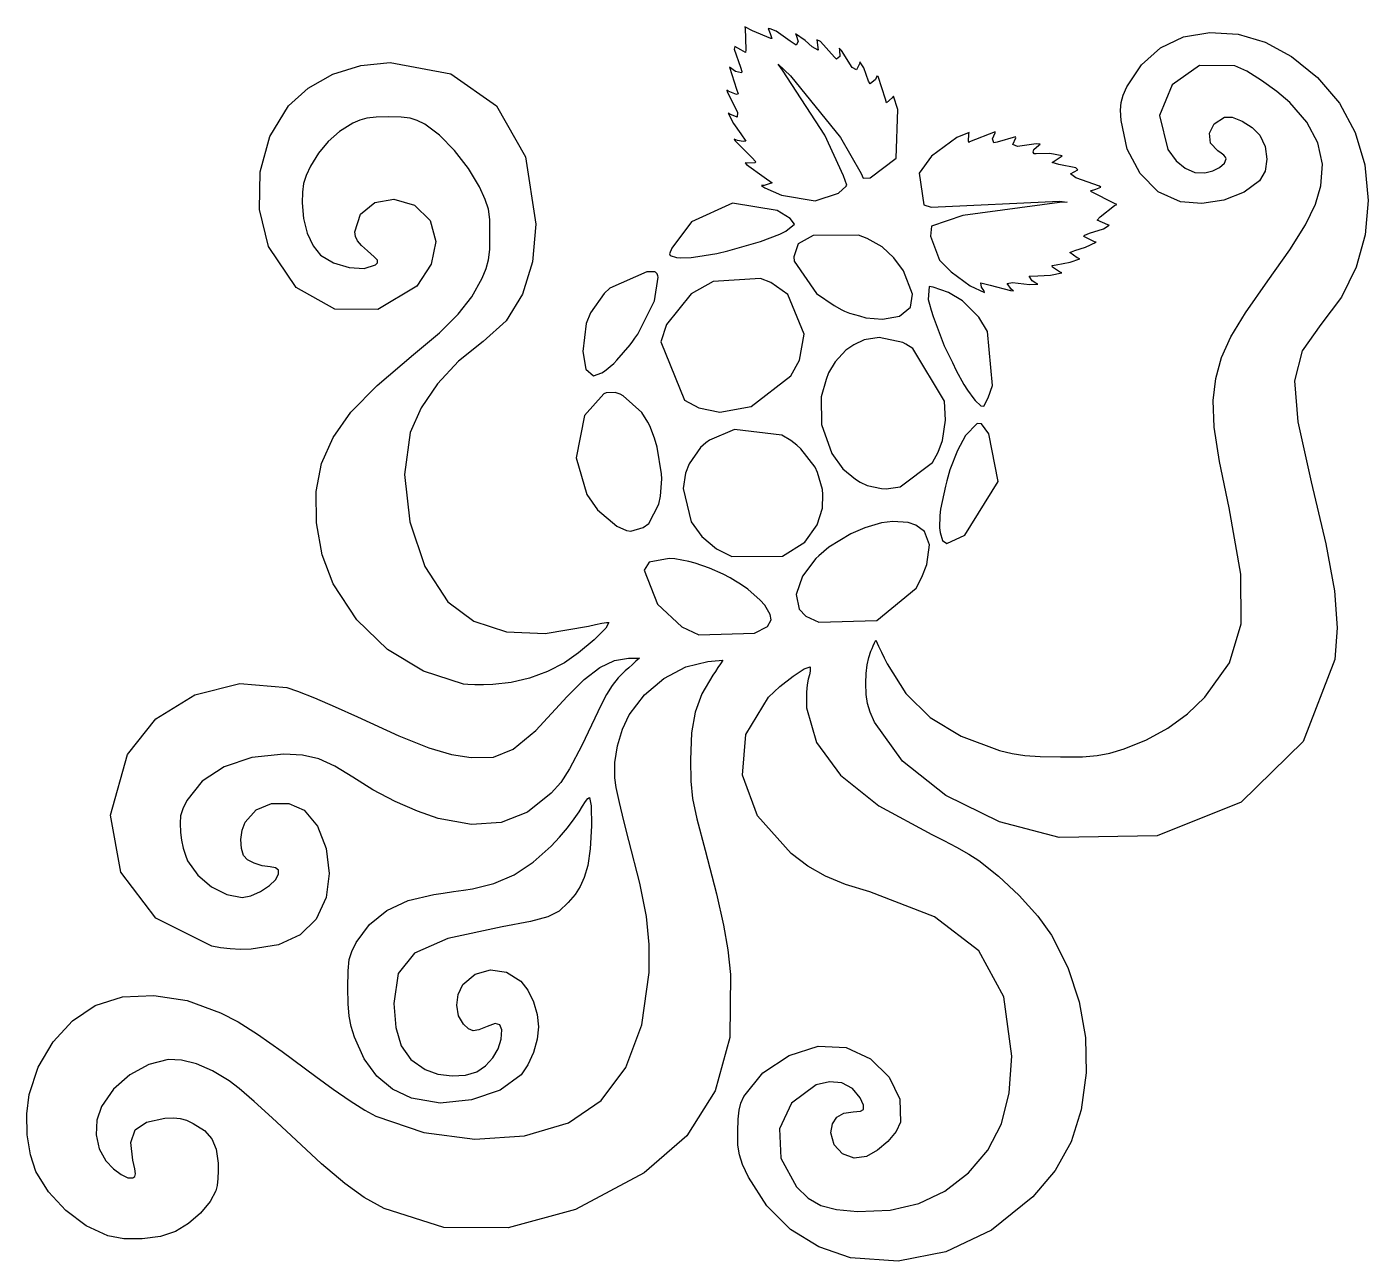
# Model space of a CAD drawing. Extents: x 4 to 365, y 4 to 336.
import ezdxf

# ---------------------------------------------------------------- set-up
doc = ezdxf.new("R2010")
doc.units = 0
doc.layers.add('Layer_1', color=7, linetype='CONTINUOUS')

msp = doc.modelspace()

# ---------------------------------------------------------------- linework, layer by layer
at = {"layer": 'Layer_1', "color": 7}
for points in [[(222.48444, 330.641017), (222.592692, 330.106284), (222.6414, 328.33858), (221.747549, 327.623017), (221.228463, 328.223943), (217.435752, 332.438004), (216.488799, 332.850191), (216.840675, 330.110752), (215.229966, 330.960449), (213.338346, 332.688329), (210.676946, 334.494659), (210.874973, 334.126347), (211.417026, 332.402814), (210.923881, 331.441553), (209.285505, 332.545541), (205.522347, 335.166187), (203.86409, 335.832608), (203.336359, 335.955514), (203.840435, 334.567831), (204.343942, 333.180245), (204.020761, 333.256066), (199.11362, 335.328288), (197.05829, 336.369421), (197.126267, 336.061834), (197.324832, 330.177855), (197.23018, 329.459342), (195.934538, 330.137591), (194.398824, 331.037001), (194.184382, 330.323165), (195.895383, 325.530647), (196.251049, 324.355429), (196.129088, 323.951261), (194.563749, 324.363819), (192.905485, 325.52601), (194.79785, 319.570834), (195.301181, 318.270441), (194.798024, 318.152578), (192.562356, 319.059901), (192.172947, 319.324467), (192.322404, 318.874442), (195.076864, 313.329321), (195.031558, 312.058302), (192.989061, 312.805096), (192.525173, 313.09651), (193.995505, 310.279303), (196.009381, 307.507948), (197.366902, 305.569975), (196.613514, 305.426402), (195.047203, 305.772216), (194.175981, 306.136007), (194.463825, 305.684991), (198.909606, 301.115508), (200.045863, 300.018499), (199.757048, 299.691415), (197.81498, 299.586186), (197.128218, 299.722214), (197.534144, 299.301901), (202.254354, 295.901496), (204.379908, 294.298932), (202.255175, 293.572569), (201.541418, 293.579045), (201.893594, 293.351467), (202.437743, 292.985055), (206.957703, 291.023241), (216.013918, 289.493681), (222.278512, 291.501329), (224.320755, 293.434941), (224.521973, 293.717458), (223.615333, 296.256151), (218.635231, 307.142319), (207.25028, 324.696553), (206.050895, 326.3029), (209.317059, 323.143884), (222.820026, 306.538651), (228.374143, 296.810778), (228.982008, 295.630479), (230.851551, 295.696684), (237.797851, 301.014383), (238.285964, 314.105839), (237.152474, 317.644577), (236.752709, 317.190339), (235.257148, 315.916949), (234.949178, 316.890454), (232.956307, 322.986159), (232.612271, 323.091144), (232.296175, 322.204167), (230.80653, 321.025708), (230.362963, 321.686922), (229.079451, 325.318793), (228.029975, 326.95705), (228.029097, 326.581978), (227.16481, 324.782203), (225.937254, 325.427929), (223.146628, 329.964227)], [(281.756548, 117.902381), (265.679807, 122.165745), (251.209576, 129.280224), (239.568177, 138.482022), (231.977931, 149.007402), (230.804708, 151.709839), (230.104879, 154.021436), (229.767083, 156.450983), (229.679946, 159.507383), (229.763738, 162.147458), (230.01211, 164.466057), (230.423905, 166.454844), (230.997954, 168.1056), (231.327034, 168.848901), (231.656117, 169.592202), (231.985199, 170.335502), (232.314279, 171.078803), (233.085781, 169.491742), (233.857284, 167.90468), (234.628787, 166.317647), (235.400289, 164.730586), (240.416243, 156.702161), (246.983831, 150.24515), (255.31746, 145.194009), (265.63153, 141.383112), (269.077601, 140.520444), (272.492819, 139.995071), (276.602392, 139.730882), (282.131529, 139.651795), (288.003212, 139.701969), (292.024015, 139.978346), (295.383835, 140.630712), (299.272686, 141.809017), (305.303479, 144.231392), (311.024418, 147.413962), (316.292295, 151.265027), (320.963961, 155.692942), (327.613076, 164.959852), (330.788673, 175.502636), (330.694846, 188.906683), (327.535407, 206.757354), (324.935782, 219.2472), (323.551171, 228.522643), (323.275076, 235.634202), (324.001199, 241.632369), (325.52536, 247.288195), (327.983168, 252.82542), (331.953599, 259.328636), (338.015716, 267.882378), (343.932443, 276.264709), (348.096283, 282.994129), (350.785936, 288.571153), (352.280163, 293.496236), (352.679083, 299.389011), (351.402868, 305.115052), (348.459486, 310.652957), (343.856985, 315.981354), (340.354582, 318.979162), (336.263366, 321.941537), (332.275246, 324.403965), (329.082103, 325.901849), (319.553442, 325.927361), (312.202327, 320.714476), (308.768295, 312.43972), (310.991026, 303.278627), (313.269117, 300.278353), (315.69118, 298.240554), (318.265974, 297.159732), (321.002257, 297.030472), (323.116648, 297.553776), (324.96016, 298.477191), (326.262084, 299.622643), (326.751797, 300.812145), (326.572931, 301.231843), (326.089029, 301.767477), (325.374018, 302.350167), (324.501797, 302.91103), (322.503854, 305.030268), (322.213133, 307.675928), (323.507546, 310.217159), (326.265004, 312.023112), (328.360005, 311.980592), (331.071599, 310.943537), (333.77004, 309.231808), (335.82564, 307.165351), (337.26975, 304.113373), (337.73775, 300.71262), (337.232361, 297.464598), (335.756475, 294.870728), (331.588553, 291.780992), (326.143454, 289.668728), (320.174512, 288.734967), (314.435035, 289.180743), (308.461501, 291.894746), (303.535568, 296.823657), (300.055898, 303.420813), (298.421158, 311.139524), (298.300119, 313.917392), (298.464528, 316.017298), (299.001552, 317.93794), (299.998242, 320.178076), (303.934346, 326.17063), (309.083791, 330.689934), (315.282424, 333.628044), (322.366062, 334.877131), (329.949278, 334.411569), (337.275703, 332.240202), (344.389501, 328.344463), (351.334723, 322.705871), (357.257914, 315.804161), (361.536812, 307.922542), (364.132638, 299.155068), (365.006531, 289.595707), (364.205234, 280.276384), (361.810298, 271.574929), (357.835246, 263.526832), (352.293542, 256.167524), (347.210456, 249.041339), (345.162197, 240.993014), (346.018459, 229.933672), (349.648931, 213.77452), (353.634472, 197.092091), (355.911259, 184.399285), (356.64872, 174.422324), (356.016141, 165.88749), (347.461946, 143.783546), (330.771353, 127.473109), (308.138295, 118.373811)], [(121.256549, 159.226413), (110.503956, 162.702567), (100.761372, 168.599083), (92.479912, 176.568917), (86.110679, 186.264992), (83.17362, 194.093206), (81.612581, 202.70503), (81.515013, 211.198677), (82.968338, 218.672306), (86.11431, 225.715436), (90.922141, 232.513852), (97.95865, 239.738683), (107.790653, 248.060976), (114.80478, 253.92702), (119.858854, 258.907209), (123.503162, 263.614365), (126.287994, 268.661395), (127.388514, 271.24886), (128.022245, 273.594557), (128.31224, 276.382403), (128.381547, 280.296283), (128.315727, 284.41148), (127.968114, 287.259335), (127.113452, 289.86086), (125.526475, 293.237008), (122.571561, 298.235055), (118.868343, 303.021128), (114.82043, 307.131959), (110.831417, 310.104283), (108.806431, 311.170734), (106.880318, 311.783329), (104.473534, 312.061124), (101.006538, 312.123487), (97.688395, 312.046668), (95.246649, 311.781912), (93.285774, 311.257871), (91.410242, 310.403339), (87.864599, 308.168447), (84.771215, 305.478028), (82.153222, 302.355638), (80.033749, 298.824832), (78.877712, 296.303046), (78.184953, 294.125102), (77.849124, 291.828331), (77.763858, 288.950032), (78.135976, 284.713739), (79.164913, 280.737326), (80.737401, 277.341846), (82.740172, 274.848406), (86.1873, 272.777868), (90.429369, 271.53377), (94.520027, 271.285739), (97.5129, 272.202973), (98.110667, 272.794054), (98.05318, 273.452655), (97.198889, 274.433244), (95.406253, 275.990287), (93.758805, 277.472693), (92.714179, 278.70891), (92.165658, 279.858728), (92.006521, 281.082019), (93.498684, 285.910384), (97.322865, 289.017808), (102.500606, 289.963757), (108.053447, 288.307616), (112.250458, 284.145789), (113.765683, 278.562983), (112.575779, 272.40188), (108.6574, 266.505137), (98.157098, 260.220671), (86.624938, 260.265742), (76.132857, 266.088472), (68.752789, 277.136787), (66.330085, 287.186202), (66.47743, 297.28182), (69.104347, 306.784573), (74.12038, 315.055389), (79.382327, 319.880183), (86.013238, 323.569814), (93.552568, 325.927729), (101.539769, 326.757373), (117.840762, 323.732098), (130.174228, 315.062447), (137.991399, 301.357786), (140.743508, 283.227449), (139.862313, 273.056343), (137.193401, 264.357184), (132.758084, 257.17765), (126.577687, 251.56542), (119.932279, 246.263641), (114.271027, 240.203254), (109.845729, 233.697969), (106.90818, 227.061468), (105.343245, 215.700917), (106.800695, 203.025402), (110.85389, 190.951087), (117.076192, 181.394107), (124.019972, 176.209228), (132.819888, 173.364803), (143.221226, 172.904683), (154.969268, 174.872721), (156.846285, 175.323373), (158.498161, 175.654176), (159.746301, 175.833609), (160.412114, 175.830775), (159.589913, 174.332409), (156.420482, 171.203471), (152.271405, 167.685987), (148.510267, 165.021931), (143.885083, 162.670082), (139.034602, 160.880343), (134.082343, 159.690246), (129.151823, 159.137348), (126.666306, 159.059679), (124.349207, 159.051175), (122.459593, 159.107868), (121.256527, 159.227206), (121.256527, 159.227206), (121.256527, 159.227206), (121.256527, 159.227235)], [(276.62084, 304.741761), (275.568068, 304.829003), (270.565394, 304.104751), (269.285303, 304.618462), (270.049186, 306.460611), (269.960943, 306.712416), (265.074336, 305.264134), (264.134923, 305.109219), (263.805024, 306.203874), (264.481259, 307.774719), (264.518937, 308.099743), (257.629829, 305.362565), (257.403076, 305.235215), (257.314885, 305.586847), (257.448936, 307.424885), (257.534798, 307.908965), (254.15564, 306.587605), (247.351598, 301.526471), (244.049517, 296.908798), (245.248009, 288.397399), (247.268776, 287.787021), (281.807698, 289.403681), (283.880468, 289.128941), (281.84636, 289.032939), (255.794032, 285.535439), (247.330483, 282.632116), (247.108217, 280.003188), (249.502289, 273.514739), (252.633795, 270.341841), (257.753923, 266.56746), (261.626891, 264.815195), (261.62741, 264.814947), (261.429841, 265.320249), (260.807844, 266.197969), (260.634178, 267.363757), (263.187319, 266.792697), (268.677518, 265.279879), (269.404842, 265.20565), (268.888309, 265.62346), (267.724424, 267.168858), (269.150358, 267.516267), (273.800868, 266.918819), (275.992119, 266.990905), (275.499489, 267.318742), (274.485844, 267.961791), (273.683666, 269.146578), (276.036846, 269.28184), (279.457565, 269.493707), (282.491722, 270.119081), (281.858019, 270.339739), (279.968736, 271.568816), (279.82041, 272.038726), (280.925512, 272.259558), (284.744518, 272.968264), (287.284778, 273.823102), (286.568665, 274.112802), (284.585876, 275.556746), (286.014283, 276.053624), (288.82356, 276.975996), (291.727493, 278.307024), (291.272345, 278.405732), (288.40817, 279.833231), (288.659359, 280.212677), (289.955663, 280.732158), (293.73856, 281.977446), (295.213254, 282.912195), (294.88319, 283.029708), (291.947798, 284.266035), (292.756932, 285.129249), (296.701121, 288.183677), (297.303036, 288.51831), (296.63815, 288.795759), (290.492886, 291.947663), (290.228885, 292.152324), (291.601288, 292.641739), (292.974022, 293.131868), (292.579716, 293.424958), (286.20792, 295.692837), (284.844428, 296.769212), (286.820926, 297.859304), (286.202808, 298.342571), (281.623776, 299.244883), (279.874975, 299.840214), (282.299144, 301.460814), (282.578159, 301.619933), (279.21611, 302.237684), (275.57079, 302.185997), (274.976359, 302.154502), (274.782091, 302.564659), (274.880449, 303.347737), (276.237222, 304.482482)], [(205.744305, 286.877875), (193.736556, 288.811462), (182.668943, 283.781518), (177.382997, 276.75511), (176.717638, 275.188496), (176.906826, 274.771513), (178.618094, 274.190969), (178.618612, 274.190721), (179.790174, 274.110104), (182.622715, 274.251352), (184.399126, 274.436235), (189.512497, 275.297887), (192.436078, 275.966653), (201.238574, 278.483228), (206.48771, 280.518399), (208.088034, 281.346529), (210.399585, 283.206836), (209.251149, 284.742411)], [(230.00797, 279.320366), (227.661842, 280.217435), (215.465594, 280.172805), (211.431779, 277.849503), (210.259769, 274.434478), (210.369713, 273.185311), (216.353728, 264.488537), (221.116159, 261.281458), (223.235345, 260.113812), (223.913638, 259.789808), (225.301567, 259.240296), (227.907692, 258.4533), (229.642193, 257.99555), (234.130326, 257.56836), (238.728688, 258.393048), (241.702431, 260.797303), (242.267547, 264.315616), (239.834785, 270.600847), (237.237686, 274.135388), (234.028971, 277.046311)], [(173.021045, 270.258618), (172.79362, 270.348051), (170.628049, 270.379784), (160.72147, 265.982116), (159.123349, 264.473), (155.493256, 259.334696), (154.294326, 256.396526), (153.398038, 248.895178), (154.252395, 244.077537), (156.240239, 242.29287), (158.510842, 243.138085), (159.213655, 243.566094), (161.773291, 245.660346), (162.571466, 246.506625), (166.148492, 250.70074), (166.853441, 251.692449), (167.421131, 252.449122), (168.209745, 253.569847), (172.742144, 262.57286), (173.704287, 268.941589), (173.617715, 269.312871), (173.435864, 269.80089)], [(204.082403, 267.50203), (201.310379, 268.594509), (188.518373, 267.755641), (182.602079, 264.446416), (175.952823, 256.116264), (174.467597, 251.478242), (180.761709, 235.75143), (184.686239, 233.668347), (190.326159, 232.573669), (198.773279, 234.08901), (209.420565, 242.354912), (211.773606, 246.543661), (213.085703, 253.584014), (208.684358, 264.282055)], [(251.93626, 264.738573), (247.769578, 266.201706), (246.743979, 266.364996), (246.465228, 262.858624), (246.77151, 261.679414), (247.252063, 260.05648), (247.799099, 258.305953), (250.772628, 250.417031), (252.96576, 245.873569), (254.040567, 243.7456), (256.091934, 240.031137), (257.062142, 238.479449), (258.781536, 236.125971), (259.152094, 235.675245), (260.61031, 234.264019), (261.481302, 234.178595), (262.604392, 236.352607), (263.805704, 239.758), (262.452263, 254.283718), (260.138833, 258.159846), (255.693677, 262.570351)], [(240.466994, 250.892189), (239.594554, 251.28973), (233.257172, 252.648266), (229.249664, 252.044091), (226.426944, 250.693996), (224.278326, 249.247961), (221.424008, 246.135005), (219.633391, 243.161759), (218.944519, 241.361286), (217.65061, 236.688087), (217.734669, 229.187336), (220.508824, 221.366069), (223.483706, 217.249568), (226.914337, 214.485239), (228.136365, 213.696915), (230.017183, 212.781038), (233.891148, 211.965891), (235.095919, 211.912353), (238.935082, 212.416615), (247.610868, 218.994244), (249.125461, 221.781106), (250.296242, 224.887737), (251.147704, 230.405083), (250.816563, 235.480783), (242.304346, 249.733131)], [(163.507175, 237.364531), (162.157251, 237.819429), (159.711811, 237.70502), (159.041565, 237.499388), (153.8783, 231.650654), (151.6086, 220.184592), (154.450419, 210.377785), (157.350255, 206.241097), (162.605279, 201.777857), (165.168641, 200.661633), (166.377245, 200.505889), (169.670776, 201.443432), (171.166542, 202.550187), (173.85457, 207.766319), (174.303023, 209.870689), (174.664245, 214.586686), (174.619873, 215.893559), (173.471443, 223.071276), (172.745033, 225.483554), (171.431344, 228.845647), (170.951608, 229.799428), (169.329198, 232.419749), (164.316362, 236.951992)], [(207.009173, 226.310286), (194.251989, 227.897311), (187.522392, 224.982341), (186.558459, 224.280179), (185.120832, 223.004952), (182.088446, 218.595017), (181.088083, 216.130382), (180.465516, 211.987159), (182.633465, 202.980031), (185.483527, 199.058093), (189.417143, 195.740329), (193.514538, 193.676619), (207.2252, 193.696113), (213.199791, 197.487922), (216.556824, 202.131017), (218.02076, 206.662598), (218.109924, 210.303523), (217.967617, 211.730844), (216.663402, 216.29082), (215.972896, 217.713441), (212.161537, 222.659287), (211.061175, 223.600544), (209.42712, 224.895713)], [(260.825742, 229.41065), (259.674683, 229.507135), (256.510232, 226.205758), (254.383725, 222.21394), (252.325364, 216.950327), (251.446407, 214.014329), (251.07979, 212.588683), (249.816939, 206.429058), (249.618012, 204.665477), (249.548985, 201.352195), (249.686506, 200.089681), (250.332354, 197.959231), (251.514127, 197.166394), (256.322359, 199.410429), (265.34764, 213.88117), (262.770243, 226.729691)], [(243.132273, 202.120886), (241.093649, 202.758822), (236.892324, 203.092478), (233.913389, 202.688435), (229.352795, 201.388693), (225.589432, 199.782672), (219.655449, 196.151094), (216.955457, 193.80705), (216.213043, 193.072741), (212.576471, 188.336763), (210.875855, 183.435563), (211.698773, 179.432627), (213.461049, 177.593187), (217.036797, 175.979405), (232.666003, 176.417189), (243.189735, 185.07169), (244.751137, 188.042879), (246.068592, 191.480251), (246.832059, 196.743392), (245.49512, 200.339685)], [(191.207281, 188.919609), (187.544621, 190.493034), (183.698093, 191.809172), (181.924338, 192.292831), (178.193171, 192.970988), (176.706726, 193.083313), (171.248436, 192.137489), (169.909564, 189.995851), (173.540066, 180.838408), (180.043328, 174.666582), (184.640274, 172.510884), (199.690007, 172.950702), (203.157973, 174.7584), (204.132334, 176.603875), (203.849109, 178.026763), (202.474903, 180.560644), (201.215147, 181.864503), (197.876737, 184.834235), (195.927395, 186.179109), (194.553605, 187.036609), (193.077937, 187.909083)], [(53.482113, 88.649263), (38.355177, 96.205238), (28.947688, 108.624387), (26.115084, 123.966567), (30.712805, 140.291546), (38.346982, 149.857427), (48.846005, 156.391228), (61.015598, 159.390709), (73.661477, 158.353597), (76.543444, 157.369294), (81.085958, 155.542252), (86.665654, 153.133257), (92.659178, 150.403266), (103.873056, 145.303625), (111.920647, 142.067424), (117.998994, 140.267877), (123.305145, 139.478258), (129.366391, 139.58229), (134.648813, 141.682139), (140.733802, 146.77886), (149.202757, 155.873594), (153.777677, 160.523008), (157.98263, 163.756063), (161.930687, 165.643824), (165.734923, 166.257298), (166.468388, 166.257298), (167.201853, 166.257298), (167.935317, 166.257298), (168.668782, 166.257298), (167.71398, 165.398854), (166.75918, 164.540409), (165.804378, 163.681965), (164.849579, 162.823521), (162.954686, 160.933606), (161.286585, 158.847874), (159.764627, 156.453109), (158.308155, 153.636009), (153.107093, 142.751679), (149.831016, 136.390054), (147.43978, 132.707707), (144.893242, 129.861269), (138.502755, 124.776822), (131.401757, 121.976277), (123.42276, 121.422444), (114.398266, 123.077991), (108.856406, 124.999172), (102.813732, 127.662803), (96.818837, 130.804328), (91.420319, 134.159159), (86.584629, 137.16737), (82.256567, 139.07795), (77.875688, 140.078239), (72.881552, 140.355468), (64.252174, 139.465956), (56.778239, 136.984422), (50.821991, 133.083014), (46.74568, 127.933852), (45.626165, 125.639263), (45.037032, 123.780728), (44.872339, 121.821732), (45.026147, 119.225849), (45.305019, 117.189468), (45.755257, 115.086954), (46.314675, 113.166113), (46.921088, 111.674693), (49.660396, 107.785814), (53.332812, 104.633121), (57.476976, 102.527008), (61.631527, 101.777868), (63.920083, 102.24686), (66.588508, 103.410198), (69.029989, 104.947002), (70.637706, 106.536387), (71.368586, 108.023216), (71.366627, 109.11138), (70.640575, 109.779732), (69.199183, 110.007071), (67.026339, 110.270976), (64.863944, 110.963367), (63.067048, 111.934998), (61.990693, 113.036598), (61.409886, 114.956674), (61.300213, 117.372869), (61.642596, 119.881134), (62.417934, 122.077446), (65.369183, 125.344857), (69.556759, 127.077392), (74.155147, 127.109424), (78.338835, 125.274898), (81.893254, 120.980239), (84.226235, 114.973937), (85.093883, 108.227764), (84.252305, 101.713465), (81.541176, 95.953011), (77.243831, 91.694466), (71.407843, 88.970683), (64.080774, 87.814403), (61.167719, 87.77245), (58.356516, 87.903411), (55.757769, 88.198526)], [(25.471079, 10.55109), (19.61596, 13.29137), (14.095196, 17.39486), (9.395491, 22.426469), (6.003549, 27.95125), (4.552539, 32.433307), (3.732996, 37.811764), (3.600816, 43.440123), (4.211895, 48.672), (6.681807, 56.065323), (10.716197, 62.851294), (15.948434, 68.536488), (22.011883, 72.627506), (29.388014, 74.952198), (37.82833, 75.384822), (46.794575, 73.956189), (55.748484, 70.697112), (60.53156, 68.212261), (65.736539, 64.96886), (72.379837, 60.287074), (81.477871, 53.486986), (86.105841, 50.101313), (90.688802, 46.96234), (94.697643, 44.419918), (97.603246, 42.823956), (110.604107, 38.439383), (124.327302, 36.650324), (137.66628, 37.495389), (149.514481, 41.013156), (158.327224, 47.008148), (164.969692, 55.904542), (169.321825, 67.478825), (171.263557, 81.507402), (171.293605, 89.046879), (170.528599, 96.656088), (168.77657, 105.597213), (165.845566, 117.132406), (164.47436, 122.409439), (163.290085, 127.352381), (162.419296, 131.407143), (161.988557, 134.019609), (162.01662, 138.104277), (162.752814, 142.626926), (164.080049, 147.078425), (165.881251, 150.949616), (169.999991, 156.343124), (175.262384, 160.789833), (181.125862, 163.920246), (187.047862, 165.364866), (188.074208, 165.449906), (189.100554, 165.534945), (190.126897, 165.619984), (191.153243, 165.705024), (190.484045, 164.695918), (189.814851, 163.686784), (189.145653, 162.677679), (188.476456, 161.668573), (185.501594, 156.59195), (183.661685, 151.691187), (182.723083, 146.082472), (182.452148, 138.882104), (182.522985, 133.092), (182.976506, 128.455937), (184.135947, 122.939206), (186.324546, 114.507099), (189.383392, 102.721691), (191.317527, 94.336243), (192.474097, 87.658951), (193.20024, 80.997987), (192.979903, 64.050009), (189.084045, 49.626142), (181.422069, 37.518435), (169.903384, 27.518882), (151.473986, 17.651792), (133.331687, 12.722003), (115.969771, 12.796838), (99.881516, 17.943959), (94.511265, 20.944403), (89.243805, 24.67474), (83.039449, 29.951291), (74.85852, 37.590321), (69.737874, 42.384926), (64.86812, 46.770605), (60.799698, 50.262265), (58.083058, 52.374784), (53.638909, 55.027276), (49.320134, 56.897943), (45.282141, 57.932844), (41.680333, 58.077978), (36.432936, 56.743909), (31.362651, 53.958331), (26.957801, 50.065455), (23.706709, 45.409465), (22.486653, 41.722724), (22.306118, 37.795833), (23.131336, 34.031622), (24.928542, 30.83298), (26.966564, 28.657899), (28.979124, 27.081269), (30.779251, 26.222485), (32.179977, 26.199808), (32.732603, 26.565846), (32.917478, 27.293613), (32.734956, 28.675474), (32.185346, 31.003767), (31.624908, 35.765461), (32.800167, 39.133134), (35.819694, 41.248687), (40.792059, 42.25405), (43.103103, 42.362617), (44.936047, 42.207279), (46.614603, 41.730123), (48.462468, 40.872728), (51.458241, 38.960901), (53.43698, 36.751068), (54.591967, 33.933118), (55.11649, 30.196913), (55.165048, 28.124079), (55.071674, 26.023153), (54.855419, 24.139531), (54.535354, 22.718608), (52.981548, 19.811962), (50.370891, 16.734898), (47.126871, 13.914), (43.672983, 11.77594), (39.592939, 10.440283), (34.670012, 9.755008), (29.698052, 9.77485), (25.470912, 10.550778), (25.470943, 10.550778), (25.470974, 10.550778), (25.471005, 10.550778)], [(225.506548, 4.682353), (216.996197, 7.588687), (209.398805, 12.316592), (202.995794, 18.643805), (198.068587, 26.348145), (196.458797, 29.7828), (195.579187, 32.381121), (195.214127, 35.056687), (195.147995, 38.723131), (195.227422, 42.009364), (195.485488, 44.445175), (195.981211, 46.37228), (196.77361, 48.132397), (201.903559, 54.511058), (208.980561, 59.207357), (216.85896, 61.672706), (224.393088, 61.358457), (230.927808, 58.26189), (235.915359, 53.345055), (238.787266, 47.394028), (238.975061, 41.194885), (237.814228, 38.708901), (235.618274, 36.045865), (232.81969, 33.644353), (229.85098, 31.942942), (226.50925, 31.516101), (223.415904, 32.695313), (221.141489, 35.099688), (220.256561, 38.348306), (220.651571, 40.767534), (221.809921, 42.542306), (223.69159, 43.634835), (226.256562, 44.007392), (228.176765, 44.138069), (229.057977, 44.670387), (229.004062, 45.814876), (228.118867, 47.781978), (226.067717, 50.304614), (223.22541, 51.777921), (219.873858, 52.119269), (216.294973, 51.246085), (209.65265, 46.369956), (206.411797, 39.423317), (206.789502, 31.531294), (211.002854, 23.818989), (214.108747, 20.750372), (217.491715, 18.775049), (221.736251, 17.655874), (227.426848, 17.155729), (236.18482, 17.484236), (243.947086, 19.278935), (250.920848, 22.611912), (257.3133, 27.555222), (262.541803, 33.657052), (266.174019, 40.784343), (268.292682, 49.160126), (268.980517, 59.00743), (266.830954, 75.012973), (260.063184, 87.353717), (248.19857, 96.583776), (230.758492, 103.257213), (224.16457, 105.292431), (218.755644, 107.534721), (214.037493, 110.224743), (209.515895, 113.603216), (200.49948, 123.76732), (196.395262, 134.741735), (197.326508, 145.675389), (203.416483, 155.71715), (206.497318, 158.60486), (210.040926, 161.396561), (213.078129, 163.387814), (214.639753, 163.874239), (214.701917, 163.514183), (214.630115, 162.77502), (214.44042, 161.764441), (214.148914, 160.590246), (213.861606, 159.068721), (213.683306, 157.112504), (213.628343, 154.973735), (213.711114, 152.904643), (216.375636, 143.522929), (222.851336, 134.738306), (233.195369, 126.492831), (247.464893, 118.728709), (250.656809, 117.154857), (254.102289, 115.304145), (257.386873, 113.40737), (260.096094, 111.695329), (265.435084, 107.52891), (270.970549, 102.284135), (275.96484, 96.718309), (279.680312, 91.588734), (284.077817, 82.896803), (287.146094, 73.61005), (288.806431, 64.042328), (288.980195, 54.50743), (287.660639, 44.514652), (284.951568, 35.887975), (280.67385, 28.20926), (274.648249, 21.060312), (263.555504, 12.149575), (251.256841, 6.312784), (238.368481, 3.755254)], [(107.255886, 47.645688), (102.102069, 50.100236), (97.862374, 53.617635), (94.471186, 58.268126), (91.862887, 64.121896), (91.001803, 66.964904), (90.472275, 69.769928), (90.205223, 73.066054), (90.13155, 77.382397), (90.185494, 82.036772), (90.461106, 85.007225), (91.129017, 87.233556), (92.359854, 89.655562), (95.897826, 94.484665), (100.57123, 98.249953), (106.37572, 100.948762), (113.30695, 102.578428), (115.770801, 102.940441), (118.543201, 103.351351), (121.284592, 103.760674), (123.655419, 104.117868), (129.438541, 105.509962), (134.901283, 107.883014), (140.042024, 111.236145), (144.85915, 115.568532), (147.083856, 117.992806), (149.243706, 120.556261), (151.091872, 122.953408), (152.381529, 124.878784), (153.299546, 126.3744), (154.135826, 127.601405), (154.798081, 128.433033), (155.19403, 128.74252), (155.676892, 126.439852), (155.721453, 121.050028), (155.386508, 114.907776), (154.73084, 110.347795), (153.770272, 107.171433), (152.703306, 104.695398), (151.337157, 102.553852), (149.479033, 100.380898), (146.999636, 98.093934), (144.015038, 96.54018), (139.320164, 95.27777), (131.709934, 93.864728), (117.003866, 90.692079), (108.091301, 86.797304), (103.688243, 81.272098), (102.510709, 73.208098), (102.987896, 66.748422), (104.476054, 61.769509), (107.076651, 58.055698), (110.891163, 55.391329), (114.351259, 54.183402), (118.16409, 53.66846), (121.830375, 53.867452), (124.85084, 54.801751), (127.181191, 56.396494), (129.135461, 58.50411), (130.582032, 60.948397), (131.389279, 63.553153), (131.58589, 66.096709), (131.067748, 67.481235), (129.76645, 67.769603), (127.613588, 67.024743), (125.427365, 66.099515), (123.895644, 65.867074), (122.635063, 66.363846), (121.262258, 67.626057), (119.936611, 69.897628), (119.465833, 72.709427), (119.855721, 75.649096), (121.112079, 78.30428), (124.372913, 81.120898), (128.503094, 82.229584), (132.838818, 81.593291), (136.716293, 79.174998), (138.59932, 76.758548), (140.119903, 73.661669), (141.136243, 70.248246), (141.506535, 66.882161), (141.123195, 63.582151), (140.091089, 60.012765), (138.587097, 56.657055), (136.788092, 53.997959), (131.100148, 49.840866), (123.393146, 47.205213), (115.00056, 46.377808), (107.255871, 47.645461), (107.255869, 47.645461), (107.255866, 47.645461), (107.25586, 47.645461)]]:
    msp.add_lwpolyline(points, close=True, dxfattribs=at)

doc.saveas('drawing.dxf')
